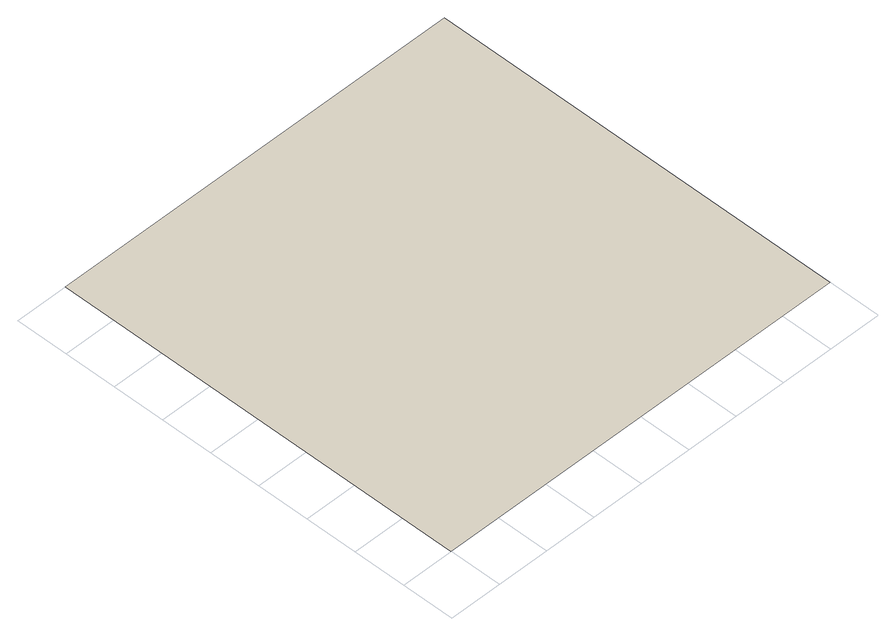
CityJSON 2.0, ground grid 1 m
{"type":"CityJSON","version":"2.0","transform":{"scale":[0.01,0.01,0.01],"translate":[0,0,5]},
"CityObjects":{
"building1":{"type":"Building","attributes":{"name":"Flat Layout Building"},"geometry":[{"type":"MultiSurface","lod":"2","boundaries":[[[0,1,2,3]]]}]}
},
"vertices":[
[800,0,0],[800,800,0],[0,800,0],[0,0,0]
]}
